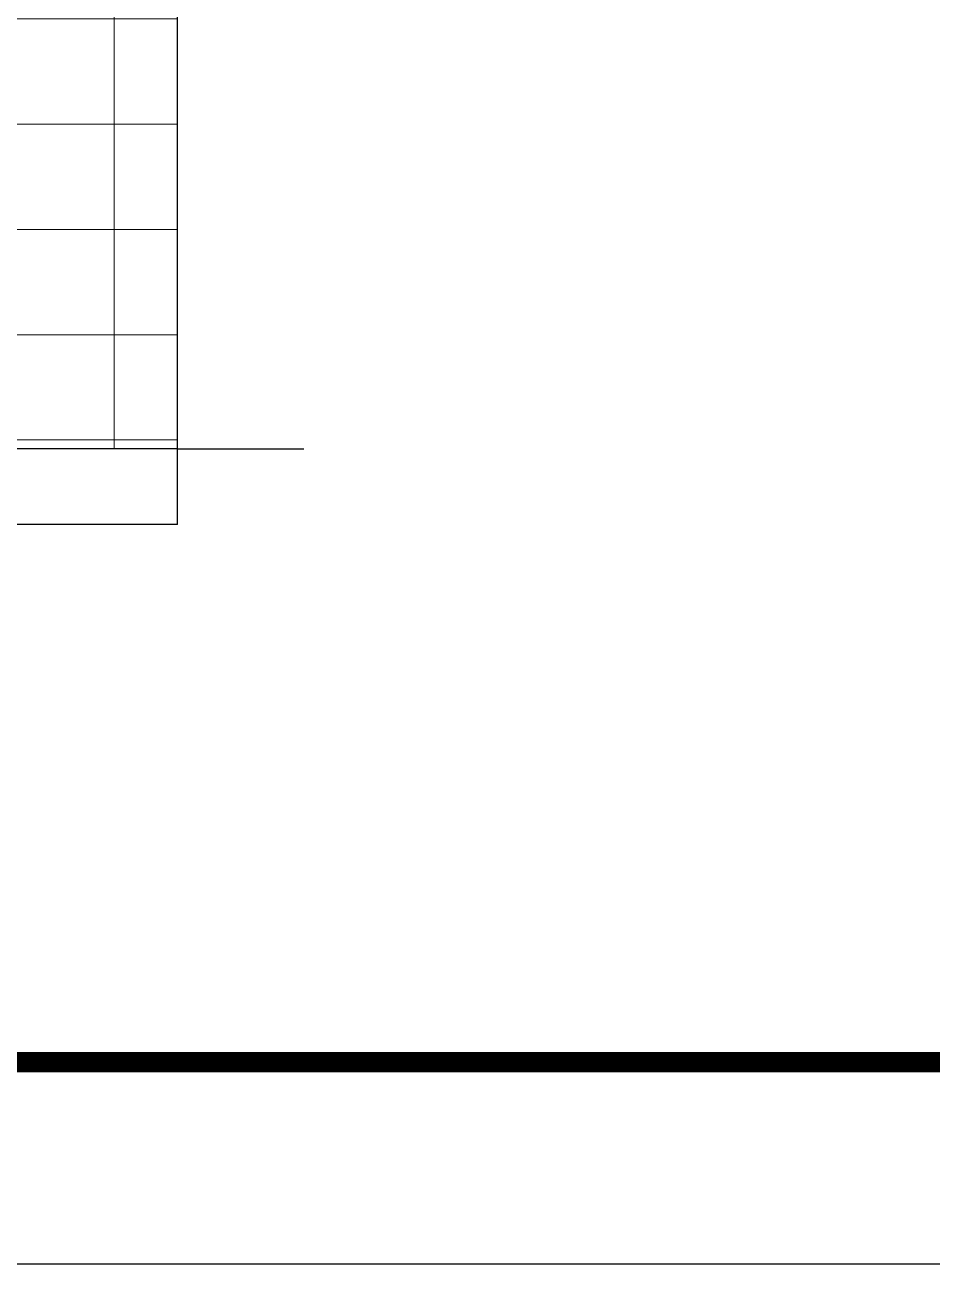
# Model space of a CAD drawing. Header units: inches. Extents: x -5142662 to -4941318, y -3361958 to -3160563.
# Drawn here: x -5010675.1 to -5010459.6, y -3262044.9 to -3261750.5 of the extents above; entities that cross this region are included whole.
import ezdxf

# ---------------------------------------------------------------- set-up
doc = ezdxf.new("R2010")
doc.units = ezdxf.units.IN
doc.header["$LTSCALE"] = 2
doc.header["$MEASUREMENT"] = 0
doc.linetypes.add('ACAD_ISO02W100', pattern=[15, 12, -3])
doc.layers.get('0').update_dxf_attribs({"linetype": 'CONTINUOUS'})
doc.layers.add('HATCH', color=60, linetype='ACAD_ISO02W100', lineweight=13)

msp = doc.modelspace()

# ---------------------------------------------------------------- hatches: boundary and pattern name
at = {"layer": 'HATCH', "transparency": 33554661}
h = msp.add_hatch(dxfattribs=at)
h.set_pattern_fill('ANSI37', color=256, scale=200, angle=45)
h.set_pattern_definition([(90, (67221.096, -2449.113), (-25, 0), []), (180, (67221.096, -2449.113), (-4e-15, -25), [])])
h.paths.add_polyline_path([(-5010781.88, -3261739.21), (-5010811.88, -3261739.21), (-5010811.88, -3261744.21), (-5010781.88, -3261744.21), (-5010781.88, -3261851.21), (-5010638.88, -3261851.21), (-5010638.88, -3261744.21), (-5010620.88, -3261744.21), (-5010620.88, -3261739.21), (-5010638.88, -3261739.21), (-5010638.88, -3261632.21), (-5010620.88, -3261632.21), (-5010620.88, -3261627.21), (-5010638.88, -3261627.21), (-5010638.88, -3261589.21), (-5010781.88, -3261589.21), (-5010781.88, -3261627.21), (-5010811.88, -3261627.21), (-5010811.88, -3261632.21), (-5010781.88, -3261632.21)])

# ---------------------------------------------------------------- linework, layer by layer
at = {"ltscale": 0.5}
for p, q in [((-5010638.88, -3261851.21), (-5010638.88, -3261744.21)), ((-5010638.88, -3261851.21), (-5010930, -3261851.21)), ((-5010638.88, -3261851.21), (-5010608.88, -3261851.21)), ((-5010638.88, -3261869.21), (-5010638.88, -3261851.21)), ((-5010638.88, -3261869.21), (-5010930, -3261869.21))]:
    msp.add_line(p, q, dxfattribs=at)
msp.add_lwpolyline([(-5012411.5, -3262044.85), (-5012411.5, -3259799.81), (-5009236.7, -3259799.81), (-5009236.7, -3262044.85)], close=True)
at = {"const_width": 4.8}
msp.add_lwpolyline([(-5009284.7, -3261996.85), (-5009284.7, -3259847.81), (-5012267.5, -3259847.81), (-5012267.5, -3261996.85)], close=True, dxfattribs=at)

doc.saveas('drawing.dxf')
